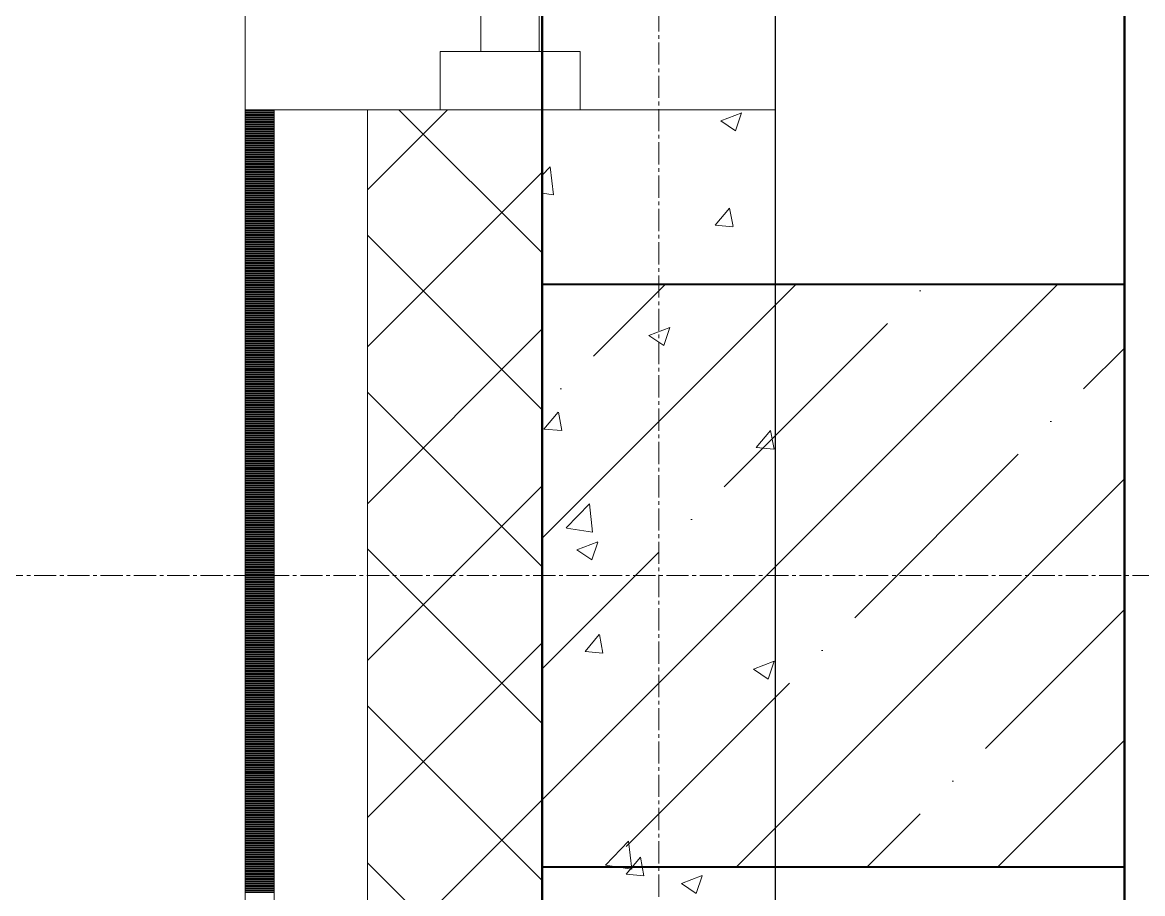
# Model space of a CAD drawing. Header units: millimetres. Extents: x -231292 to 573618, y -153144 to 564035.
# Drawn here: x 8337 to 9299, y -86418 to -85670 of the extents above; entities that cross this region are included whole.
import ezdxf

# ---------------------------------------------------------------- set-up
doc = ezdxf.new("R2010")
doc.units = ezdxf.units.MM
doc.linetypes.add('CENTER2', pattern=[28.575, 19.05, -3.175, 3.175, -3.175])
doc.linetypes.add('HIDDEN2', pattern=[4.7625, 3.175, -1.5875])
doc.layers.get('0').update_dxf_attribs({"color": 250})
for name, color, linetype, lineweight in [('A-Wall_Материал_Газоблок_Контур', 250, 'Continuous', 0), ('АР_Колонны', 250, 'Continuous', 35), ('АР_Окна', 250, 'Continuous', 5), ('АР_Стены ЖБ', 250, 'Continuous', 35), ('АР_Стены ПЕНОблок', 250, 'Continuous', 20), ('АР_Тонкая', 250, 'Continuous', 5), ('АР_Утеплитель', 250, 'Continuous', 0), ('АР_Штриховка', 250, 'Continuous', 0), ('РД_Оси_100', 250, 'Continuous', 0)]:
    doc.layers.add(name, color=color, linetype=linetype, lineweight=lineweight)
doc.layers.add('КР_Балки-0.5', color=60, linetype='Continuous', lineweight=50, plot=False)

# ---------------------------------------------------------------- blocks, each defined once
blk = doc.blocks.new('оси_рен')
at = {"layer": 'РД_Оси_100', "color": 251, "linetype": 'CENTER2', "true_color": 0x636466}
for p, q in [((1195652.916, 135558.25), (1195652.916, 223268.25)), ((1241712.916, 198613.25), (1189697.958, 198613.25))]:
    blk.add_line(p, q, dxfattribs=at)

msp = doc.modelspace()

# ---------------------------------------------------------------- hatches: boundary and pattern name
at = {"layer": 'АР_Штриховка', "linetype": 'Continuous', "lineweight": 5, "true_color": 0x000000}
h = msp.add_hatch(dxfattribs=at)
h.set_pattern_fill('ANSI35', color=18, scale=25, style=0)
h.set_pattern_definition([(45, (8883.46, -162345.28), (-112.2532, 112.2532), []), (45, (8995.71, -162345.28), (-112.2532, 112.2532), [198.4375, -39.6875, 0, -39.6875])])
h.paths.add_polyline_path([(8783.458, -86395.283), (9283.458, -86395.283), (9283.458, -85895.283), (8783.458, -85895.283)], flags=0)

# ---------------------------------------------------------------- linework, layer by layer
at = {"lineweight": -3}
msp.add_lwpolyline([(21283.458, -80265.283), (8983.458, -80265.283), (8983.458, -98050.283), (21283.458, -98050.283)], close=True, dxfattribs=at)
at = {"layer": 'A-Wall_Материал_Газоблок_Контур', "color": 18, "linetype": 'Continuous', "lineweight": 0, "true_color": 0x000000}
for p, q in [((8528.458, -83345.283), (8528.458, -85745.283)), ((8983.458, -85745.283), (8983.458, -83345.283))]:
    msp.add_line(p, q, dxfattribs=at)
at = {"layer": 'АР_Колонны', "color": 18, "linetype": 'HIDDEN2', "lineweight": 25, "true_color": 0x000000}
for p, q in [((8783.458, -85895.283), (9283.458, -85895.283)), ((8783.458, -86395.283), (8783.458, -85895.283)), ((9283.458, -85895.283), (9283.458, -86395.283)), ((9283.458, -86395.283), (8783.458, -86395.283))]:
    msp.add_line(p, q, dxfattribs=at)
at = {"layer": 'АР_Колонны', "color": 18, "linetype": 'Continuous', "lineweight": 30, "true_color": 0x000000}
for p, q in [((9283.458, -85895.283), (8783.458, -85895.283)), ((8783.458, -85895.283), (8783.458, -86395.283)), ((9283.458, -86395.283), (9283.458, -85895.283)), ((8783.458, -86395.283), (9283.458, -86395.283))]:
    msp.add_line(p, q, dxfattribs=at)
at = {"layer": 'АР_Окна', "color": 18, "linetype": 'Continuous', "lineweight": 5, "true_color": 0x000000}
for p, q in [((8528.458, -83345.283), (8528.458, -85745.283)), ((8983.458, -83345.283), (8983.458, -85745.283))]:
    msp.add_line(p, q, dxfattribs=at)
for points in [[(8730.958, -83395.283), (8780.958, -83395.283), (8780.958, -85695.283), (8730.958, -85695.283)], [(8815.958, -85695.283), (8815.958, -85745.283), (8695.958, -85745.283), (8695.958, -85695.283)]]:
    msp.add_lwpolyline(points, close=True, dxfattribs=at)
at = {"layer": 'АР_Стены ЖБ', "color": 18, "linetype": 'Continuous', "lineweight": 40, "true_color": 0x000000}
for p, q in [((9283.458, -85895.283), (8783.458, -85895.283)), ((8783.458, -85895.283), (8783.458, -86395.283)), ((9283.458, -86395.283), (9283.458, -85895.283)), ((8783.458, -86395.283), (9283.458, -86395.283))]:
    msp.add_line(p, q, dxfattribs=at)
at = {"layer": 'АР_Стены ПЕНОблок', "color": 18, "linetype": 'Continuous', "lineweight": 20, "true_color": 0x000000}
for p, q in [((8983.458, -85745.283), (8783.458, -85745.283)), ((8783.458, -85745.283), (8783.458, -86945.283)), ((8983.458, -86945.283), (8983.458, -85745.283))]:
    msp.add_line(p, q, dxfattribs=at)
at = {"layer": 'АР_Тонкая', "color": 18, "linetype": 'Continuous', "lineweight": 5, "true_color": 0x000000}
for p, q in [((8553.458, -85745.283), (8528.458, -85745.283)), ((8528.458, -85745.283), (8528.458, -86945.283)), ((8633.458, -85745.283), (8553.458, -85745.283)), ((8553.458, -85745.283), (8553.458, -86945.283)), ((8553.458, -86945.283), (8553.458, -85745.283)), ((8633.458, -86945.283), (8633.458, -85745.283))]:
    msp.add_line(p, q, dxfattribs=at)
at = {"layer": 'АР_Утеплитель', "color": 18, "linetype": 'Continuous', "lineweight": 0, "true_color": 0x000000}
for p, q in [((8783.458, -85745.283), (8633.458, -85745.283)), ((8633.458, -85745.283), (8633.458, -86945.283)), ((8783.458, -86945.283), (8783.458, -85745.283))]:
    msp.add_line(p, q, dxfattribs=at)
at = {"layer": 'АР_Штриховка', "color": 18, "linetype": 'Continuous', "lineweight": 0, "true_color": 0x000000}
for p, q in [((8528.458, -85746.283), (8553.458, -85746.283)), ((8528.458, -85747.283), (8553.458, -85747.283)), ((8528.458, -85748.283), (8553.458, -85748.283)), ((8528.458, -85749.283), (8553.458, -85749.283)), ((8528.458, -85750.283), (8553.458, -85750.283)), ((8633.458, -85814.093), (8702.268, -85745.283)), ((8783.458, -85868.205), (8660.536, -85745.283)), ((8936.982, -85754.816), (8954.767, -85747.989)), ((8949.601, -85763.39), (8954.751, -85748.041)), ((8528.458, -85751.283), (8553.458, -85751.283)), ((8528.458, -85752.283), (8553.458, -85752.283)), ((8528.458, -85753.283), (8553.458, -85753.283)), ((8528.458, -85754.283), (8553.458, -85754.283)), ((8528.458, -85755.283), (8553.458, -85755.283)), ((8528.458, -85756.283), (8553.458, -85756.283)), ((8528.458, -85757.283), (8553.458, -85757.283)), ((8528.458, -85758.283), (8553.458, -85758.283)), ((8528.458, -85759.283), (8553.458, -85759.283)), ((8936.96, -85754.865), (8949.594, -85763.387)), ((8528.458, -85760.283), (8553.458, -85760.283)), ((8528.458, -85761.283), (8553.458, -85761.283)), ((8528.458, -85762.283), (8553.458, -85762.283)), ((8528.458, -85763.283), (8553.458, -85763.283)), ((8528.458, -85764.283), (8553.458, -85764.283)), ((8528.458, -85765.283), (8553.458, -85765.283)), ((8528.458, -85766.283), (8553.458, -85766.283)), ((8528.458, -85767.283), (8553.458, -85767.283)), ((8528.458, -85768.283), (8553.458, -85768.283)), ((8528.458, -85769.283), (8553.458, -85769.283)), ((8528.458, -85770.283), (8553.458, -85770.283)), ((8528.458, -85771.283), (8553.458, -85771.283)), ((8528.458, -85772.283), (8553.458, -85772.283)), ((8528.458, -85773.283), (8553.458, -85773.283)), ((8528.458, -85774.283), (8553.458, -85774.283)), ((8528.458, -85775.283), (8553.458, -85775.283)), ((8528.458, -85776.283), (8553.458, -85776.283)), ((8528.458, -85777.283), (8553.458, -85777.283)), ((8528.458, -85778.283), (8553.458, -85778.283)), ((8528.458, -85779.283), (8553.458, -85779.283)), ((8528.458, -85780.283), (8553.458, -85780.283)), ((8528.458, -85781.283), (8553.458, -85781.283)), ((8528.458, -85782.283), (8553.458, -85782.283)), ((8528.458, -85783.283), (8553.458, -85783.283)), ((8528.458, -85784.283), (8553.458, -85784.283)), ((8528.458, -85785.283), (8553.458, -85785.283)), ((8528.458, -85786.283), (8553.458, -85786.283)), ((8528.458, -85787.283), (8553.458, -85787.283)), ((8528.458, -85788.283), (8553.458, -85788.283)), ((8528.458, -85789.283), (8553.458, -85789.283)), ((8528.458, -85790.283), (8553.458, -85790.283)), ((8528.458, -85791.283), (8553.458, -85791.283)), ((8528.458, -85792.283), (8553.458, -85792.283)), ((8528.458, -85793.283), (8553.458, -85793.283)), ((8528.458, -85794.283), (8553.458, -85794.283)), ((8528.458, -85795.283), (8553.458, -85795.283)), ((8528.458, -85796.283), (8553.458, -85796.283)), ((8528.458, -85797.283), (8553.458, -85797.283)), ((8528.458, -85798.283), (8553.458, -85798.283)), ((8783.458, -85801.378), (8790.3, -85794.247)), ((8793.154, -85818.364), (8790.347, -85794.242)), ((8528.458, -85799.283), (8553.458, -85799.283)), ((8528.458, -85800.283), (8553.458, -85800.283)), ((8528.458, -85801.283), (8553.458, -85801.283)), ((8528.458, -85802.283), (8553.458, -85802.283)), ((8528.458, -85803.283), (8553.458, -85803.283)), ((8528.458, -85804.283), (8553.458, -85804.283)), ((8528.458, -85805.283), (8553.458, -85805.283)), ((8528.458, -85806.283), (8553.458, -85806.283)), ((8528.458, -85807.283), (8553.458, -85807.283)), ((8528.458, -85808.283), (8553.458, -85808.283)), ((8633.458, -85948.797), (8783.458, -85798.797)), ((8528.458, -85809.283), (8553.458, -85809.283)), ((8528.458, -85810.283), (8553.458, -85810.283)), ((8528.458, -85811.283), (8553.458, -85811.283)), ((8528.458, -85812.283), (8553.458, -85812.283)), ((8528.458, -85813.283), (8553.458, -85813.283)), ((8528.458, -85814.283), (8553.458, -85814.283)), ((8528.458, -85815.283), (8553.458, -85815.283)), ((8528.458, -85816.283), (8553.458, -85816.283)), ((8528.458, -85817.283), (8553.458, -85817.283)), ((8783.458, -85816.942), (8793.141, -85818.443)), ((8528.458, -85818.283), (8553.458, -85818.283)), ((8528.458, -85819.283), (8553.458, -85819.283)), ((8528.458, -85820.283), (8553.458, -85820.283)), ((8528.458, -85821.283), (8553.458, -85821.283)), ((8528.458, -85822.283), (8553.458, -85822.283)), ((8528.458, -85823.283), (8553.458, -85823.283)), ((8528.458, -85824.283), (8553.458, -85824.283)), ((8528.458, -85825.283), (8553.458, -85825.283)), ((8528.458, -85826.283), (8553.458, -85826.283)), ((8528.458, -85827.283), (8553.458, -85827.283)), ((8528.458, -85828.283), (8553.458, -85828.283)), ((8528.458, -85829.283), (8553.458, -85829.283)), ((8528.458, -85830.283), (8553.458, -85830.283)), ((8528.458, -85831.283), (8553.458, -85831.283)), ((8528.458, -85832.283), (8553.458, -85832.283)), ((8528.458, -85833.283), (8553.458, -85833.283)), ((8528.458, -85834.283), (8553.458, -85834.283)), ((8528.458, -85835.283), (8553.458, -85835.283)), ((8528.458, -85836.283), (8553.458, -85836.283)), ((8931.974, -85844.335), (8944.219, -85829.741)), ((8947.339, -85845.63), (8944.402, -85829.708)), ((8528.458, -85837.283), (8553.458, -85837.283)), ((8528.458, -85838.283), (8553.458, -85838.283)), ((8528.458, -85839.283), (8553.458, -85839.283)), ((8528.458, -85840.283), (8553.458, -85840.283)), ((8528.458, -85841.283), (8553.458, -85841.283)), ((8528.458, -85842.283), (8553.458, -85842.283)), ((8528.458, -85843.283), (8553.458, -85843.283)), ((8528.458, -85844.283), (8553.458, -85844.283)), ((8528.458, -85845.283), (8553.458, -85845.283)), ((8528.458, -85846.283), (8553.458, -85846.283)), ((8931.974, -85844.335), (8947.156, -85845.663)), ((8528.458, -85847.283), (8553.458, -85847.283)), ((8528.458, -85848.283), (8553.458, -85848.283)), ((8528.458, -85849.283), (8553.458, -85849.283)), ((8528.458, -85850.283), (8553.458, -85850.283)), ((8528.458, -85851.283), (8553.458, -85851.283)), ((8528.458, -85852.283), (8553.458, -85852.283)), ((8528.458, -85853.283), (8553.458, -85853.283)), ((8528.458, -85854.283), (8553.458, -85854.283)), ((8528.458, -85855.283), (8553.458, -85855.283)), ((8528.458, -85856.283), (8553.458, -85856.283)), ((8783.458, -86002.908), (8633.458, -85852.908)), ((8528.458, -85857.283), (8553.458, -85857.283)), ((8528.458, -85858.283), (8553.458, -85858.283)), ((8528.458, -85859.283), (8553.458, -85859.283)), ((8528.458, -85860.283), (8553.458, -85860.283)), ((8528.458, -85861.283), (8553.458, -85861.283)), ((8528.458, -85862.283), (8553.458, -85862.283)), ((8528.458, -85863.283), (8553.458, -85863.283)), ((8528.458, -85864.283), (8553.458, -85864.283)), ((8528.458, -85865.283), (8553.458, -85865.283)), ((8528.458, -85866.283), (8553.458, -85866.283)), ((8528.458, -85867.283), (8553.458, -85867.283)), ((8528.458, -85868.283), (8553.458, -85868.283)), ((8528.458, -85869.283), (8553.458, -85869.283)), ((8528.458, -85870.283), (8553.458, -85870.283)), ((8528.458, -85871.283), (8553.458, -85871.283)), ((8528.458, -85872.283), (8553.458, -85872.283)), ((8528.458, -85873.283), (8553.458, -85873.283)), ((8528.458, -85874.283), (8553.458, -85874.283)), ((8528.458, -85875.283), (8553.458, -85875.283)), ((8528.458, -85876.283), (8553.458, -85876.283)), ((8528.458, -85877.283), (8553.458, -85877.283)), ((8528.458, -85878.283), (8553.458, -85878.283)), ((8528.458, -85879.283), (8553.458, -85879.283)), ((8528.458, -85880.283), (8553.458, -85880.283)), ((8528.458, -85881.283), (8553.458, -85881.283)), ((8528.458, -85882.283), (8553.458, -85882.283)), ((8528.458, -85883.283), (8553.458, -85883.283)), ((8528.458, -85884.283), (8553.458, -85884.283)), ((8528.458, -85885.283), (8553.458, -85885.283)), ((8528.458, -85886.283), (8553.458, -85886.283)), ((8528.458, -85887.283), (8553.458, -85887.283)), ((8528.458, -85888.283), (8553.458, -85888.283)), ((8528.458, -85889.283), (8553.458, -85889.283)), ((8528.458, -85890.283), (8553.458, -85890.283)), ((8528.458, -85891.283), (8553.458, -85891.283)), ((8528.458, -85892.283), (8553.458, -85892.283)), ((8528.458, -85893.283), (8553.458, -85893.283)), ((8528.458, -85894.283), (8553.458, -85894.283)), ((8528.458, -85895.283), (8553.458, -85895.283)), ((8528.458, -85896.283), (8553.458, -85896.283)), ((8528.458, -85897.283), (8553.458, -85897.283)), ((8528.458, -85898.283), (8553.458, -85898.283)), ((8528.458, -85899.283), (8553.458, -85899.283)), ((8528.458, -85900.283), (8553.458, -85900.283)), ((8528.458, -85901.283), (8553.458, -85901.283)), ((8528.458, -85902.283), (8553.458, -85902.283)), ((8528.458, -85903.283), (8553.458, -85903.283)), ((8528.458, -85904.283), (8553.458, -85904.283)), ((8528.458, -85905.283), (8553.458, -85905.283)), ((8528.458, -85906.283), (8553.458, -85906.283)), ((8528.458, -85907.283), (8553.458, -85907.283)), ((8528.458, -85908.283), (8553.458, -85908.283)), ((8528.458, -85909.283), (8553.458, -85909.283)), ((8528.458, -85910.283), (8553.458, -85910.283)), ((8528.458, -85911.283), (8553.458, -85911.283)), ((8528.458, -85912.283), (8553.458, -85912.283)), ((8528.458, -85913.283), (8553.458, -85913.283)), ((8528.458, -85914.283), (8553.458, -85914.283)), ((8528.458, -85915.283), (8553.458, -85915.283)), ((8528.458, -85916.283), (8553.458, -85916.283)), ((8528.458, -85917.283), (8553.458, -85917.283)), ((8528.458, -85918.283), (8553.458, -85918.283)), ((8528.458, -85919.283), (8553.458, -85919.283)), ((8528.458, -85920.283), (8553.458, -85920.283)), ((8528.458, -85921.283), (8553.458, -85921.283)), ((8528.458, -85922.283), (8553.458, -85922.283)), ((8528.458, -85923.283), (8553.458, -85923.283)), ((8528.458, -85924.283), (8553.458, -85924.283)), ((8528.458, -85925.283), (8553.458, -85925.283)), ((8528.458, -85926.283), (8553.458, -85926.283)), ((8528.458, -85927.283), (8553.458, -85927.283)), ((8528.458, -85928.283), (8553.458, -85928.283)), ((8528.458, -85929.283), (8553.458, -85929.283)), ((8528.458, -85930.283), (8553.458, -85930.283)), ((8528.458, -85931.283), (8553.458, -85931.283)), ((8528.458, -85932.283), (8553.458, -85932.283)), ((8528.458, -85933.283), (8553.458, -85933.283)), ((8875.18, -85939.004), (8892.965, -85932.177)), ((8887.799, -85947.577), (8892.949, -85932.228)), ((8528.458, -85934.283), (8553.458, -85934.283)), ((8528.458, -85935.283), (8553.458, -85935.283)), ((8528.458, -85936.283), (8553.458, -85936.283)), ((8528.458, -85937.283), (8553.458, -85937.283)), ((8528.458, -85938.283), (8553.458, -85938.283)), ((8528.458, -85939.283), (8553.458, -85939.283)), ((8528.458, -85940.283), (8553.458, -85940.283)), ((8528.458, -85941.283), (8553.458, -85941.283)), ((8528.458, -85942.283), (8553.458, -85942.283)), ((8633.458, -86083.501), (8783.458, -85933.501)), ((8875.158, -85939.053), (8887.792, -85947.575)), ((8528.458, -85943.283), (8553.458, -85943.283)), ((8528.458, -85944.283), (8553.458, -85944.283)), ((8528.458, -85945.283), (8553.458, -85945.283)), ((8528.458, -85946.283), (8553.458, -85946.283)), ((8528.458, -85947.283), (8553.458, -85947.283)), ((8528.458, -85948.283), (8553.458, -85948.283)), ((8528.458, -85949.283), (8553.458, -85949.283)), ((8528.458, -85950.283), (8553.458, -85950.283)), ((8528.458, -85951.283), (8553.458, -85951.283)), ((8528.458, -85952.283), (8553.458, -85952.283)), ((8528.458, -85953.283), (8553.458, -85953.283)), ((8528.458, -85954.283), (8553.458, -85954.283)), ((8528.458, -85955.283), (8553.458, -85955.283)), ((8528.458, -85956.283), (8553.458, -85956.283)), ((8528.458, -85957.283), (8553.458, -85957.283)), ((8528.458, -85958.283), (8553.458, -85958.283)), ((8528.458, -85959.283), (8553.458, -85959.283)), ((8528.458, -85960.283), (8553.458, -85960.283)), ((8528.458, -85961.283), (8553.458, -85961.283)), ((8528.458, -85962.283), (8553.458, -85962.283)), ((8528.458, -85963.283), (8553.458, -85963.283)), ((8528.458, -85964.283), (8553.458, -85964.283)), ((8528.458, -85965.283), (8553.458, -85965.283)), ((8528.458, -85966.283), (8553.458, -85966.283)), ((8528.458, -85967.283), (8553.458, -85967.283)), ((8528.458, -85968.283), (8553.458, -85968.283)), ((8528.458, -85969.283), (8553.458, -85969.283)), ((8528.458, -85970.283), (8553.458, -85970.283)), ((8528.458, -85971.283), (8553.458, -85971.283)), ((8528.458, -85972.283), (8553.458, -85972.283)), ((8528.458, -85973.283), (8553.458, -85973.283)), ((8528.458, -85974.283), (8553.458, -85974.283)), ((8528.458, -85975.283), (8553.458, -85975.283)), ((8528.458, -85976.283), (8553.458, -85976.283)), ((8528.458, -85977.283), (8553.458, -85977.283)), ((8528.458, -85978.283), (8553.458, -85978.283)), ((8528.458, -85979.283), (8553.458, -85979.283)), ((8528.458, -85980.283), (8553.458, -85980.283)), ((8528.458, -85981.283), (8553.458, -85981.283)), ((8528.458, -85982.283), (8553.458, -85982.283)), ((8528.458, -85983.283), (8553.458, -85983.283)), ((8528.458, -85984.283), (8553.458, -85984.283)), ((8528.458, -85985.283), (8553.458, -85985.283)), ((8528.458, -85986.283), (8553.458, -85986.283)), ((8528.458, -85987.283), (8553.458, -85987.283)), ((8528.458, -85988.283), (8553.458, -85988.283)), ((8528.458, -85989.283), (8553.458, -85989.283)), ((8528.458, -85990.283), (8553.458, -85990.283)), ((8783.458, -86137.612), (8633.458, -85987.612)), ((8528.458, -85991.283), (8553.458, -85991.283)), ((8528.458, -85992.283), (8553.458, -85992.283)), ((8528.458, -85993.283), (8553.458, -85993.283)), ((8528.458, -85994.283), (8553.458, -85994.283)), ((8528.458, -85995.283), (8553.458, -85995.283)), ((8528.458, -85996.283), (8553.458, -85996.283)), ((8528.458, -85997.283), (8553.458, -85997.283)), ((8528.458, -85998.283), (8553.458, -85998.283)), ((8528.458, -85999.283), (8553.458, -85999.283)), ((8528.458, -86000.283), (8553.458, -86000.283)), ((8528.458, -86001.283), (8553.458, -86001.283)), ((8528.458, -86002.283), (8553.458, -86002.283)), ((8528.458, -86003.283), (8553.458, -86003.283)), ((8528.458, -86004.283), (8553.458, -86004.283)), ((8528.458, -86005.283), (8553.458, -86005.283)), ((8528.458, -86006.283), (8553.458, -86006.283)), ((8528.458, -86007.283), (8553.458, -86007.283)), ((8528.458, -86008.283), (8553.458, -86008.283)), ((8528.458, -86009.283), (8553.458, -86009.283)), ((8528.458, -86010.283), (8553.458, -86010.283)), ((8785.033, -86019.452), (8797.278, -86004.859)), ((8800.397, -86020.748), (8797.46, -86004.826)), ((8528.458, -86011.283), (8553.458, -86011.283)), ((8528.458, -86012.283), (8553.458, -86012.283)), ((8528.458, -86013.283), (8553.458, -86013.283)), ((8528.458, -86014.283), (8553.458, -86014.283)), ((8528.458, -86015.283), (8553.458, -86015.283)), ((8528.458, -86016.283), (8553.458, -86016.283)), ((8528.458, -86017.283), (8553.458, -86017.283)), ((8528.458, -86018.283), (8553.458, -86018.283)), ((8528.458, -86019.283), (8553.458, -86019.283)), ((8785.033, -86019.453), (8800.215, -86020.781)), ((8528.458, -86020.283), (8553.458, -86020.283)), ((8528.458, -86021.283), (8553.458, -86021.283)), ((8528.458, -86022.283), (8553.458, -86022.283)), ((8528.458, -86023.283), (8553.458, -86023.283)), ((8528.458, -86024.283), (8553.458, -86024.283)), ((8528.458, -86025.283), (8553.458, -86025.283)), ((8528.458, -86026.283), (8553.458, -86026.283)), ((8528.458, -86027.283), (8553.458, -86027.283)), ((8528.458, -86028.283), (8553.458, -86028.283)), ((8528.458, -86029.283), (8553.458, -86029.283)), ((8967.218, -86035.391), (8979.463, -86020.798)), ((8982.582, -86036.687), (8979.645, -86020.765)), ((8528.458, -86030.283), (8553.458, -86030.283)), ((8528.458, -86031.283), (8553.458, -86031.283)), ((8528.458, -86032.283), (8553.458, -86032.283)), ((8528.458, -86033.283), (8553.458, -86033.283)), ((8528.458, -86034.283), (8553.458, -86034.283)), ((8528.458, -86035.283), (8553.458, -86035.283)), ((8528.458, -86036.283), (8553.458, -86036.283)), ((8528.458, -86037.283), (8553.458, -86037.283)), ((8528.458, -86038.283), (8553.458, -86038.283)), ((8967.218, -86035.392), (8982.4, -86036.72)), ((8528.458, -86039.283), (8553.458, -86039.283)), ((8528.458, -86040.283), (8553.458, -86040.283)), ((8528.458, -86041.283), (8553.458, -86041.283)), ((8528.458, -86042.283), (8553.458, -86042.283)), ((8528.458, -86043.283), (8553.458, -86043.283)), ((8528.458, -86044.283), (8553.458, -86044.283)), ((8528.458, -86045.283), (8553.458, -86045.283)), ((8528.458, -86046.283), (8553.458, -86046.283)), ((8528.458, -86047.283), (8553.458, -86047.283)), ((8528.458, -86048.283), (8553.458, -86048.283)), ((8528.458, -86049.283), (8553.458, -86049.283)), ((8528.458, -86050.283), (8553.458, -86050.283)), ((8528.458, -86051.283), (8553.458, -86051.283)), ((8528.458, -86052.283), (8553.458, -86052.283)), ((8528.458, -86053.283), (8553.458, -86053.283)), ((8528.458, -86054.283), (8553.458, -86054.283)), ((8528.458, -86055.283), (8553.458, -86055.283)), ((8528.458, -86056.283), (8553.458, -86056.283)), ((8528.458, -86057.283), (8553.458, -86057.283)), ((8528.458, -86058.283), (8553.458, -86058.283)), ((8528.458, -86059.283), (8553.458, -86059.283)), ((8528.458, -86060.283), (8553.458, -86060.283)), ((8528.458, -86061.283), (8553.458, -86061.283)), ((8528.458, -86062.283), (8553.458, -86062.283)), ((8528.458, -86063.283), (8553.458, -86063.283)), ((8528.458, -86064.283), (8553.458, -86064.283)), ((8528.458, -86065.283), (8553.458, -86065.283)), ((8528.458, -86066.283), (8553.458, -86066.283)), ((8528.458, -86067.283), (8553.458, -86067.283)), ((8528.458, -86068.283), (8553.458, -86068.283)), ((8528.458, -86069.283), (8553.458, -86069.283)), ((8528.458, -86070.283), (8553.458, -86070.283)), ((8528.458, -86071.283), (8553.458, -86071.283)), ((8528.458, -86072.283), (8553.458, -86072.283)), ((8528.458, -86073.283), (8553.458, -86073.283)), ((8528.458, -86074.283), (8553.458, -86074.283)), ((8528.458, -86075.283), (8553.458, -86075.283)), ((8528.458, -86076.283), (8553.458, -86076.283)), ((8528.458, -86077.283), (8553.458, -86077.283)), ((8633.458, -86218.205), (8783.458, -86068.205)), ((8528.458, -86078.283), (8553.458, -86078.283)), ((8528.458, -86079.283), (8553.458, -86079.283)), ((8528.458, -86080.283), (8553.458, -86080.283)), ((8528.458, -86081.283), (8553.458, -86081.283)), ((8528.458, -86082.283), (8553.458, -86082.283)), ((8528.458, -86083.283), (8553.458, -86083.283)), ((8528.458, -86084.283), (8553.458, -86084.283)), ((8528.458, -86085.283), (8553.458, -86085.283)), ((8528.458, -86086.283), (8553.458, -86086.283)), ((8804.191, -86104.334), (8823.975, -86083.716)), ((8826.828, -86107.832), (8824.022, -86083.71)), ((8528.458, -86087.283), (8553.458, -86087.283)), ((8528.458, -86088.283), (8553.458, -86088.283)), ((8528.458, -86089.283), (8553.458, -86089.283)), ((8528.458, -86090.283), (8553.458, -86090.283)), ((8528.458, -86091.283), (8553.458, -86091.283)), ((8528.458, -86092.283), (8553.458, -86092.283)), ((8528.458, -86093.283), (8553.458, -86093.283)), ((8528.458, -86094.283), (8553.458, -86094.283)), ((8528.458, -86095.283), (8553.458, -86095.283)), ((8528.458, -86096.283), (8553.458, -86096.283)), ((8528.458, -86097.283), (8553.458, -86097.283)), ((8528.458, -86098.283), (8553.458, -86098.283)), ((8528.458, -86099.283), (8553.458, -86099.283)), ((8528.458, -86100.283), (8553.458, -86100.283)), ((8528.458, -86101.283), (8553.458, -86101.283)), ((8528.458, -86102.283), (8553.458, -86102.283)), ((8528.458, -86103.283), (8553.458, -86103.283)), ((8528.458, -86104.283), (8553.458, -86104.283)), ((8528.458, -86105.283), (8553.458, -86105.283)), ((8528.458, -86106.283), (8553.458, -86106.283)), ((8804.226, -86104.408), (8826.816, -86107.912)), ((8528.458, -86107.283), (8553.458, -86107.283)), ((8528.458, -86108.283), (8553.458, -86108.283)), ((8528.458, -86109.283), (8553.458, -86109.283)), ((8528.458, -86110.283), (8553.458, -86110.283)), ((8528.458, -86111.283), (8553.458, -86111.283)), ((8528.458, -86112.283), (8553.458, -86112.283)), ((8528.458, -86113.283), (8553.458, -86113.283)), ((8528.458, -86114.283), (8553.458, -86114.283)), ((8528.458, -86115.283), (8553.458, -86115.283)), ((8528.458, -86116.283), (8553.458, -86116.283)), ((8528.458, -86117.283), (8553.458, -86117.283)), ((8528.458, -86118.283), (8553.458, -86118.283)), ((8528.458, -86119.283), (8553.458, -86119.283)), ((8528.458, -86120.283), (8553.458, -86120.283)), ((8528.458, -86121.283), (8553.458, -86121.283)), ((8528.458, -86122.283), (8553.458, -86122.283)), ((8528.458, -86123.283), (8553.458, -86123.283)), ((8528.458, -86124.283), (8553.458, -86124.283)), ((8528.458, -86125.283), (8553.458, -86125.283)), ((8783.458, -86272.316), (8633.458, -86122.316)), ((8813.356, -86123.241), (8825.99, -86131.763)), ((8813.378, -86123.192), (8831.162, -86116.365)), ((8825.997, -86131.765), (8831.147, -86116.416)), ((8528.458, -86126.283), (8553.458, -86126.283)), ((8528.458, -86127.283), (8553.458, -86127.283)), ((8528.458, -86128.283), (8553.458, -86128.283)), ((8528.458, -86129.283), (8553.458, -86129.283)), ((8528.458, -86130.283), (8553.458, -86130.283)), ((8528.458, -86131.283), (8553.458, -86131.283)), ((8528.458, -86132.283), (8553.458, -86132.283)), ((8528.458, -86133.283), (8553.458, -86133.283)), ((8528.458, -86134.283), (8553.458, -86134.283)), ((8528.458, -86135.283), (8553.458, -86135.283)), ((8528.458, -86136.283), (8553.458, -86136.283)), ((8528.458, -86137.283), (8553.458, -86137.283)), ((8528.458, -86138.283), (8553.458, -86138.283)), ((8528.458, -86139.283), (8553.458, -86139.283)), ((8528.458, -86140.283), (8553.458, -86140.283)), ((8528.458, -86141.283), (8553.458, -86141.283)), ((8528.458, -86142.283), (8553.458, -86142.283)), ((8528.458, -86143.283), (8553.458, -86143.283)), ((8528.458, -86144.283), (8553.458, -86144.283)), ((8528.458, -86145.283), (8553.458, -86145.283)), ((8528.458, -86146.283), (8553.458, -86146.283)), ((8528.458, -86147.283), (8553.458, -86147.283)), ((8528.458, -86148.283), (8553.458, -86148.283)), ((8528.458, -86149.283), (8553.458, -86149.283)), ((8528.458, -86150.283), (8553.458, -86150.283)), ((8528.458, -86151.283), (8553.458, -86151.283)), ((8528.458, -86152.283), (8553.458, -86152.283)), ((8528.458, -86153.283), (8553.458, -86153.283)), ((8528.458, -86154.283), (8553.458, -86154.283)), ((8528.458, -86155.283), (8553.458, -86155.283)), ((8528.458, -86156.283), (8553.458, -86156.283)), ((8528.458, -86157.283), (8553.458, -86157.283)), ((8528.458, -86158.283), (8553.458, -86158.283)), ((8528.458, -86159.283), (8553.458, -86159.283)), ((8528.458, -86160.283), (8553.458, -86160.283)), ((8528.458, -86161.283), (8553.458, -86161.283)), ((8528.458, -86162.283), (8553.458, -86162.283)), ((8528.458, -86163.283), (8553.458, -86163.283)), ((8528.458, -86164.283), (8553.458, -86164.283)), ((8528.458, -86165.283), (8553.458, -86165.283)), ((8528.458, -86166.283), (8553.458, -86166.283)), ((8528.458, -86167.283), (8553.458, -86167.283)), ((8528.458, -86168.283), (8553.458, -86168.283)), ((8528.458, -86169.283), (8553.458, -86169.283)), ((8528.458, -86170.283), (8553.458, -86170.283)), ((8528.458, -86171.283), (8553.458, -86171.283)), ((8528.458, -86172.283), (8553.458, -86172.283)), ((8528.458, -86173.283), (8553.458, -86173.283)), ((8528.458, -86174.283), (8553.458, -86174.283)), ((8528.458, -86175.283), (8553.458, -86175.283)), ((8528.458, -86176.283), (8553.458, -86176.283)), ((8528.458, -86177.283), (8553.458, -86177.283)), ((8528.458, -86178.283), (8553.458, -86178.283)), ((8528.458, -86179.283), (8553.458, -86179.283)), ((8528.458, -86180.283), (8553.458, -86180.283)), ((8528.458, -86181.283), (8553.458, -86181.283)), ((8528.458, -86182.283), (8553.458, -86182.283)), ((8528.458, -86183.283), (8553.458, -86183.283)), ((8528.458, -86184.283), (8553.458, -86184.283)), ((8528.458, -86185.283), (8553.458, -86185.283)), ((8528.458, -86186.283), (8553.458, -86186.283)), ((8528.458, -86187.283), (8553.458, -86187.283)), ((8528.458, -86188.283), (8553.458, -86188.283)), ((8528.458, -86189.283), (8553.458, -86189.283)), ((8528.458, -86190.283), (8553.458, -86190.283)), ((8528.458, -86191.283), (8553.458, -86191.283)), ((8528.458, -86192.283), (8553.458, -86192.283)), ((8528.458, -86193.283), (8553.458, -86193.283)), ((8528.458, -86194.283), (8553.458, -86194.283)), ((8528.458, -86195.283), (8553.458, -86195.283)), ((8528.458, -86196.283), (8553.458, -86196.283)), ((8528.458, -86197.283), (8553.458, -86197.283)), ((8528.458, -86198.283), (8553.458, -86198.283)), ((8528.458, -86199.283), (8553.458, -86199.283)), ((8528.458, -86200.283), (8553.458, -86200.283)), ((8528.458, -86201.283), (8553.458, -86201.283)), ((8528.458, -86202.283), (8553.458, -86202.283)), ((8820.277, -86210.509), (8832.522, -86195.916)), ((8835.64, -86211.805), (8832.703, -86195.883)), ((8528.458, -86203.283), (8553.458, -86203.283)), ((8528.458, -86204.283), (8553.458, -86204.283)), ((8528.458, -86205.283), (8553.458, -86205.283)), ((8528.458, -86206.283), (8553.458, -86206.283)), ((8528.458, -86207.283), (8553.458, -86207.283)), ((8528.458, -86208.283), (8553.458, -86208.283)), ((8528.458, -86209.283), (8553.458, -86209.283)), ((8528.458, -86210.283), (8553.458, -86210.283)), ((8528.458, -86211.283), (8553.458, -86211.283)), ((8633.458, -86352.908), (8783.458, -86202.908)), ((8820.276, -86210.51), (8835.458, -86211.838)), ((8528.458, -86212.283), (8553.458, -86212.283)), ((8528.458, -86213.283), (8553.458, -86213.283)), ((8528.458, -86214.283), (8553.458, -86214.283)), ((8528.458, -86215.283), (8553.458, -86215.283)), ((8528.458, -86216.283), (8553.458, -86216.283)), ((8528.458, -86217.283), (8553.458, -86217.283)), ((8528.458, -86218.283), (8553.458, -86218.283)), ((8528.458, -86219.283), (8553.458, -86219.283)), ((8528.458, -86220.283), (8553.458, -86220.283)), ((8528.458, -86221.283), (8553.458, -86221.283)), ((8964.992, -86225.457), (8982.777, -86218.63)), ((8977.611, -86234.031), (8982.762, -86218.682)), ((8528.458, -86222.283), (8553.458, -86222.283)), ((8528.458, -86223.283), (8553.458, -86223.283)), ((8528.458, -86224.283), (8553.458, -86224.283)), ((8528.458, -86225.283), (8553.458, -86225.283)), ((8528.458, -86226.283), (8553.458, -86226.283)), ((8528.458, -86227.283), (8553.458, -86227.283)), ((8528.458, -86228.283), (8553.458, -86228.283)), ((8528.458, -86229.283), (8553.458, -86229.283)), ((8528.458, -86230.283), (8553.458, -86230.283)), ((8528.458, -86231.283), (8553.458, -86231.283)), ((8964.97, -86225.506), (8977.605, -86234.028)), ((8528.458, -86232.283), (8553.458, -86232.283)), ((8528.458, -86233.283), (8553.458, -86233.283)), ((8528.458, -86234.283), (8553.458, -86234.283)), ((8528.458, -86235.283), (8553.458, -86235.283)), ((8528.458, -86236.283), (8553.458, -86236.283)), ((8528.458, -86237.283), (8553.458, -86237.283)), ((8528.458, -86238.283), (8553.458, -86238.283)), ((8528.458, -86239.283), (8553.458, -86239.283)), ((8528.458, -86240.283), (8553.458, -86240.283)), ((8528.458, -86241.283), (8553.458, -86241.283)), ((8528.458, -86242.283), (8553.458, -86242.283)), ((8528.458, -86243.283), (8553.458, -86243.283)), ((8528.458, -86244.283), (8553.458, -86244.283)), ((8528.458, -86245.283), (8553.458, -86245.283)), ((8528.458, -86246.283), (8553.458, -86246.283)), ((8528.458, -86247.283), (8553.458, -86247.283)), ((8528.458, -86248.283), (8553.458, -86248.283)), ((8528.458, -86249.283), (8553.458, -86249.283)), ((8528.458, -86250.283), (8553.458, -86250.283)), ((8528.458, -86251.283), (8553.458, -86251.283)), ((8528.458, -86252.283), (8553.458, -86252.283)), ((8528.458, -86253.283), (8553.458, -86253.283)), ((8528.458, -86254.283), (8553.458, -86254.283)), ((8528.458, -86255.283), (8553.458, -86255.283)), ((8528.458, -86256.283), (8553.458, -86256.283)), ((8528.458, -86257.283), (8553.458, -86257.283)), ((8528.458, -86258.283), (8553.458, -86258.283)), ((8528.458, -86259.283), (8553.458, -86259.283)), ((8528.458, -86260.283), (8553.458, -86260.283)), ((8783.458, -86407.02), (8633.458, -86257.02)), ((8528.458, -86261.283), (8553.458, -86261.283)), ((8528.458, -86262.283), (8553.458, -86262.283)), ((8528.458, -86263.283), (8553.458, -86263.283)), ((8528.458, -86264.283), (8553.458, -86264.283)), ((8528.458, -86265.283), (8553.458, -86265.283)), ((8528.458, -86266.283), (8553.458, -86266.283)), ((8528.458, -86267.283), (8553.458, -86267.283)), ((8528.458, -86268.283), (8553.458, -86268.283)), ((8528.458, -86269.283), (8553.458, -86269.283)), ((8528.458, -86270.283), (8553.458, -86270.283)), ((8528.458, -86271.283), (8553.458, -86271.283)), ((8528.458, -86272.283), (8553.458, -86272.283)), ((8528.458, -86273.283), (8553.458, -86273.283)), ((8528.458, -86274.283), (8553.458, -86274.283)), ((8528.458, -86275.283), (8553.458, -86275.283)), ((8528.458, -86276.283), (8553.458, -86276.283)), ((8528.458, -86277.283), (8553.458, -86277.283)), ((8528.458, -86278.283), (8553.458, -86278.283)), ((8528.458, -86279.283), (8553.458, -86279.283)), ((8528.458, -86280.283), (8553.458, -86280.283)), ((8528.458, -86281.283), (8553.458, -86281.283)), ((8528.458, -86282.283), (8553.458, -86282.283)), ((8528.458, -86283.283), (8553.458, -86283.283)), ((8528.458, -86284.283), (8553.458, -86284.283)), ((8528.458, -86285.283), (8553.458, -86285.283)), ((8528.458, -86286.283), (8553.458, -86286.283)), ((8528.458, -86287.283), (8553.458, -86287.283)), ((8528.458, -86288.283), (8553.458, -86288.283)), ((8528.458, -86289.283), (8553.458, -86289.283)), ((8528.458, -86290.283), (8553.458, -86290.283)), ((8528.458, -86291.283), (8553.458, -86291.283)), ((8528.458, -86292.283), (8553.458, -86292.283)), ((8528.458, -86293.283), (8553.458, -86293.283)), ((8528.458, -86294.283), (8553.458, -86294.283)), ((8528.458, -86295.283), (8553.458, -86295.283)), ((8528.458, -86296.283), (8553.458, -86296.283)), ((8528.458, -86297.283), (8553.458, -86297.283)), ((8528.458, -86298.283), (8553.458, -86298.283)), ((8528.458, -86299.283), (8553.458, -86299.283)), ((8528.458, -86300.283), (8553.458, -86300.283)), ((8528.458, -86301.283), (8553.458, -86301.283)), ((8528.458, -86302.283), (8553.458, -86302.283)), ((8528.458, -86303.283), (8553.458, -86303.283)), ((8528.458, -86304.283), (8553.458, -86304.283)), ((8528.458, -86305.283), (8553.458, -86305.283)), ((8528.458, -86306.283), (8553.458, -86306.283)), ((8528.458, -86307.283), (8553.458, -86307.283)), ((8528.458, -86308.283), (8553.458, -86308.283)), ((8528.458, -86309.283), (8553.458, -86309.283)), ((8528.458, -86310.283), (8553.458, -86310.283)), ((8528.458, -86311.283), (8553.458, -86311.283)), ((8528.458, -86312.283), (8553.458, -86312.283)), ((8528.458, -86313.283), (8553.458, -86313.283)), ((8528.458, -86314.283), (8553.458, -86314.283)), ((8528.458, -86315.283), (8553.458, -86315.283)), ((8528.458, -86316.283), (8553.458, -86316.283)), ((8528.458, -86317.283), (8553.458, -86317.283)), ((8528.458, -86318.283), (8553.458, -86318.283)), ((8528.458, -86319.283), (8553.458, -86319.283)), ((8528.458, -86320.283), (8553.458, -86320.283)), ((8528.458, -86321.283), (8553.458, -86321.283)), ((8528.458, -86322.283), (8553.458, -86322.283)), ((8528.458, -86323.283), (8553.458, -86323.283)), ((8528.458, -86324.283), (8553.458, -86324.283)), ((8528.458, -86325.283), (8553.458, -86325.283)), ((8528.458, -86326.283), (8553.458, -86326.283)), ((8528.458, -86327.283), (8553.458, -86327.283)), ((8528.458, -86328.283), (8553.458, -86328.283)), ((8528.458, -86329.283), (8553.458, -86329.283)), ((8528.458, -86330.283), (8553.458, -86330.283)), ((8528.458, -86331.283), (8553.458, -86331.283)), ((8528.458, -86332.283), (8553.458, -86332.283)), ((8528.458, -86333.283), (8553.458, -86333.283)), ((8528.458, -86334.283), (8553.458, -86334.283)), ((8528.458, -86335.283), (8553.458, -86335.283)), ((8528.458, -86336.283), (8553.458, -86336.283)), ((8528.458, -86337.283), (8553.458, -86337.283)), ((8528.458, -86338.283), (8553.458, -86338.283)), ((8528.458, -86339.283), (8553.458, -86339.283)), ((8528.458, -86340.283), (8553.458, -86340.283)), ((8528.458, -86341.283), (8553.458, -86341.283)), ((8528.458, -86342.283), (8553.458, -86342.283)), ((8528.458, -86343.283), (8553.458, -86343.283)), ((8528.458, -86344.283), (8553.458, -86344.283)), ((8528.458, -86345.283), (8553.458, -86345.283)), ((8528.458, -86346.283), (8553.458, -86346.283)), ((8633.458, -86487.612), (8783.458, -86337.612)), ((8528.458, -86347.283), (8553.458, -86347.283)), ((8528.458, -86348.283), (8553.458, -86348.283)), ((8528.458, -86349.283), (8553.458, -86349.283)), ((8528.458, -86350.283), (8553.458, -86350.283)), ((8528.458, -86351.283), (8553.458, -86351.283)), ((8528.458, -86352.283), (8553.458, -86352.283)), ((8528.458, -86353.283), (8553.458, -86353.283)), ((8528.458, -86354.283), (8553.458, -86354.283)), ((8528.458, -86355.283), (8553.458, -86355.283)), ((8528.458, -86356.283), (8553.458, -86356.283)), ((8528.458, -86357.283), (8553.458, -86357.283)), ((8528.458, -86358.283), (8553.458, -86358.283)), ((8528.458, -86359.283), (8553.458, -86359.283)), ((8528.458, -86360.283), (8553.458, -86360.283)), ((8528.458, -86361.283), (8553.458, -86361.283)), ((8528.458, -86362.283), (8553.458, -86362.283)), ((8528.458, -86363.283), (8553.458, -86363.283)), ((8528.458, -86364.283), (8553.458, -86364.283)), ((8528.458, -86365.283), (8553.458, -86365.283)), ((8528.458, -86366.283), (8553.458, -86366.283)), ((8528.458, -86367.283), (8553.458, -86367.283)), ((8528.458, -86368.283), (8553.458, -86368.283)), ((8528.458, -86369.283), (8553.458, -86369.283)), ((8528.458, -86370.283), (8553.458, -86370.283)), ((8528.458, -86371.283), (8553.458, -86371.283)), ((8528.458, -86372.283), (8553.458, -86372.283)), ((8528.458, -86373.283), (8553.458, -86373.283)), ((8528.458, -86374.283), (8553.458, -86374.283)), ((8528.458, -86375.283), (8553.458, -86375.283)), ((8837.866, -86393.803), (8857.65, -86373.184)), ((8860.503, -86397.301), (8857.697, -86373.179)), ((8528.458, -86376.283), (8553.458, -86376.283)), ((8528.458, -86377.283), (8553.458, -86377.283)), ((8528.458, -86378.283), (8553.458, -86378.283)), ((8528.458, -86379.283), (8553.458, -86379.283)), ((8528.458, -86380.283), (8553.458, -86380.283)), ((8528.458, -86381.283), (8553.458, -86381.283)), ((8528.458, -86382.283), (8553.458, -86382.283)), ((8528.458, -86383.283), (8553.458, -86383.283)), ((8528.458, -86384.283), (8553.458, -86384.283)), ((8528.458, -86385.283), (8553.458, -86385.283)), ((8528.458, -86386.283), (8553.458, -86386.283)), ((8528.458, -86387.283), (8553.458, -86387.283)), ((8528.458, -86388.283), (8553.458, -86388.283)), ((8528.458, -86389.283), (8553.458, -86389.283)), ((8528.458, -86390.283), (8553.458, -86390.283)), ((8528.458, -86391.283), (8553.458, -86391.283)), ((8528.458, -86392.283), (8553.458, -86392.283)), ((8528.458, -86393.283), (8553.458, -86393.283)), ((8528.458, -86394.283), (8553.458, -86394.283)), ((8783.458, -86541.724), (8633.458, -86391.724)), ((8837.901, -86393.876), (8860.491, -86397.38)), ((8855.52, -86401.566), (8867.765, -86386.973)), ((8870.883, -86402.861), (8867.946, -86386.94)), ((8528.458, -86395.283), (8553.458, -86395.283)), ((8528.458, -86396.283), (8553.458, -86396.283)), ((8528.458, -86397.283), (8553.458, -86397.283)), ((8528.458, -86398.283), (8553.458, -86398.283)), ((8528.458, -86399.283), (8553.458, -86399.283)), ((8528.458, -86400.283), (8553.458, -86400.283)), ((8528.458, -86401.283), (8553.458, -86401.283)), ((8528.458, -86402.283), (8553.458, -86402.283)), ((8528.458, -86403.283), (8553.458, -86403.283)), ((8528.458, -86404.283), (8553.458, -86404.283)), ((8855.52, -86401.567), (8870.702, -86402.895)), ((8903.19, -86409.645), (8920.975, -86402.818)), ((8915.809, -86418.219), (8920.96, -86402.87)), ((8528.458, -86405.283), (8553.458, -86405.283)), ((8528.458, -86406.283), (8553.458, -86406.283)), ((8528.458, -86407.283), (8553.458, -86407.283)), ((8528.458, -86408.283), (8553.458, -86408.283)), ((8528.458, -86409.283), (8553.458, -86409.283)), ((8528.458, -86410.283), (8553.458, -86410.283)), ((8528.458, -86411.283), (8553.458, -86411.283)), ((8528.458, -86412.283), (8553.458, -86412.283)), ((8528.458, -86413.283), (8553.458, -86413.283)), ((8903.168, -86409.694), (8915.802, -86418.216)), ((8528.458, -86414.283), (8553.458, -86414.283)), ((8528.458, -86415.283), (8553.458, -86415.283)), ((8528.458, -86416.283), (8553.458, -86416.283)), ((8528.458, -86417.283), (8553.458, -86417.283))]:
    msp.add_line(p, q, dxfattribs=at)
at = {"layer": 'КР_Балки-0.5', "color": 18, "ltscale": 200, "true_color": 0x000000}
for p, q in [((8783.458, -98050.283), (8783.458, -71545.283)), ((8783.458, -98050.283), (8783.458, -71545.283)), ((9283.458, -71545.283), (9283.458, -98050.283)), ((9283.458, -71545.283), (9283.458, -98050.283))]:
    msp.add_line(p, q, dxfattribs=at)

# ---------------------------------------------------------------- block references
at = {"rotation": 359.999868838025}
msp.add_blockref('оси_рен', (-1186769.82, -284755.728), dxfattribs=at)

doc.saveas('drawing.dxf')
